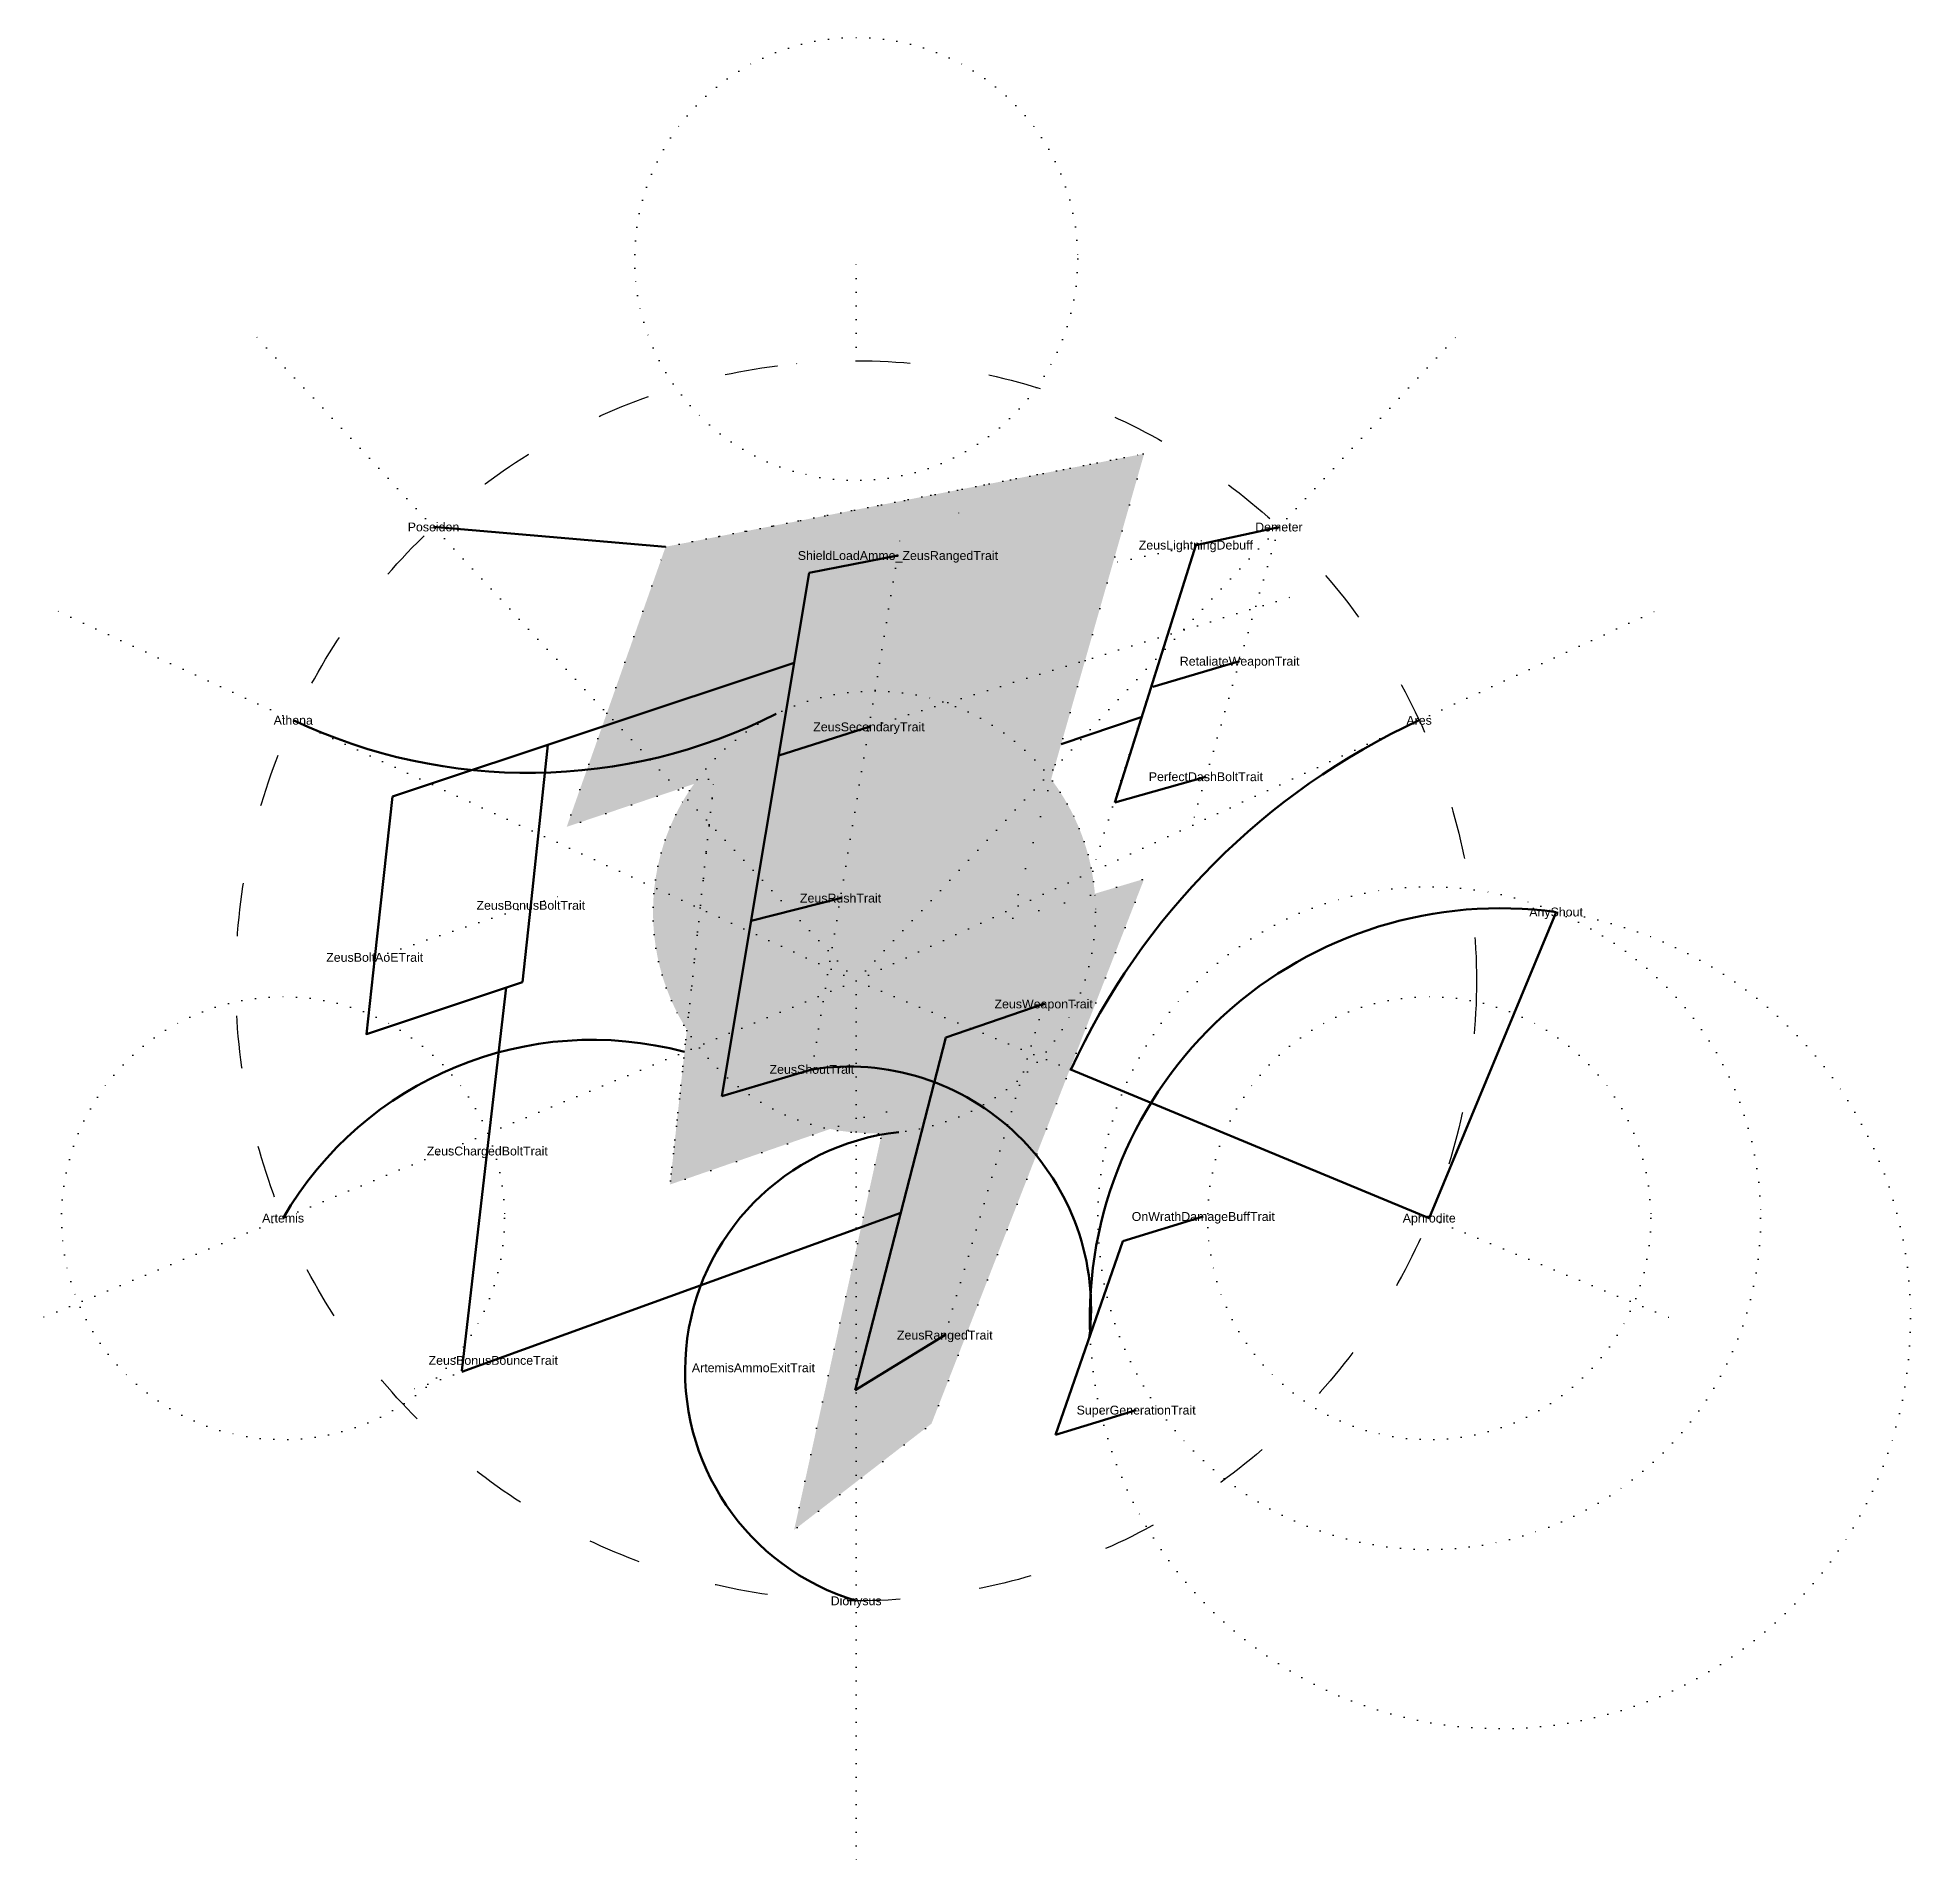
# Model space of a CAD drawing. Header units: millimetres. Extents: x -185 to 238, y -200 to 213.
import ezdxf
from ezdxf.enums import TextEntityAlignment as Align

# ---------------------------------------------------------------- set-up
doc = ezdxf.new("R2010")
doc.units = ezdxf.units.MM
doc.linetypes.add('ACAD_ISO03W100', pattern=[30, 12, -18])
doc.linetypes.add('ACAD_ISO07W100', pattern=[3, 0, -3])
for name, color, linetype, lineweight, true_color in [('Boons', 1, 'Continuous', 25, 0xff0000), ('C ... Basic', 2, 'Continuous', 50, 0xffff00), ('C ... Bolting', 4, 'Continuous', 50, 0x00ffff), ('C ... Bouncing', 5, 'Continuous', 50, 0x0000ff), ('C ... Call', 30, 'Continuous', 50, 0xff7f00), ('C ... Demeter', 136, 'Continuous', 50, 0x008080), ('C ... NotCast', 3, 'Continuous', 50, 0x00ff00), ('C ... Splitting', 56, 'Continuous', 50, 0x808000), ('C ... Static', 6, 'Continuous', 50, 0xff00ff)]:
    doc.layers.add(name, color=color, linetype=linetype, lineweight=lineweight, true_color=true_color)
for name, color, linetype, lineweight, true_color, plot in [('Duos', 30, 'Continuous', 25, 0xff7f00, False), ('Guidelines', 18, 'ACAD_ISO07W100', 25, 0x000000, False), ('LayoutRadius', 18, 'ACAD_ISO03W100', 25, 0x000000, False)]:
    doc.layers.add(name, color=color, linetype=linetype, lineweight=lineweight, true_color=true_color, plot=plot)
doc.styles.add('textstyle11', font='')
doc.styles.add('textstyle12', font='')
doc.styles.add('textstyle13', font='')
doc.styles.add('textstyle14', font='')
doc.styles.add('textstyle15', font='')
doc.styles.add('textstyle16', font='')
doc.styles.add('textstyle17', font='')
doc.styles.add('textstyle18', font='')
doc.styles.add('textstyle19', font='')
doc.styles.add('textstyle20', font='')
doc.styles.add('textstyle21', font='')
doc.styles.add('textstyle22', font='')
doc.styles.add('textstyle23', font='')
doc.styles.add('textstyle24', font='')
doc.styles.add('textstyle25', font='')
doc.styles.add('textstyle26', font='')
doc.styles.add('textstyle27', font='')
doc.styles.add('textstyle28', font='')
doc.styles.add('textstyle29', font='')
doc.styles.add('textstyle30', font='')
doc.styles.add('textstyle31', font='')
doc.styles.add('textstyle32', font='')
doc.styles.add('textstyle33', font='')
doc.styles.add('textstyle34', font='')
doc.styles.get('textstyle11').set_extended_font_data('Arial')
doc.styles.get('textstyle12').set_extended_font_data('Arial')
doc.styles.get('textstyle13').set_extended_font_data('Arial')
doc.styles.get('textstyle14').set_extended_font_data('Arial')
doc.styles.get('textstyle15').set_extended_font_data('Arial')
doc.styles.get('textstyle16').set_extended_font_data('Arial')
doc.styles.get('textstyle17').set_extended_font_data('Arial')
doc.styles.get('textstyle18').set_extended_font_data('Arial')
doc.styles.get('textstyle19').set_extended_font_data('Arial')
doc.styles.get('textstyle20').set_extended_font_data('Arial')
doc.styles.get('textstyle21').set_extended_font_data('Arial')
doc.styles.get('textstyle22').set_extended_font_data('Arial')
doc.styles.get('textstyle23').set_extended_font_data('Arial')
doc.styles.get('textstyle24').set_extended_font_data('Arial')
doc.styles.get('textstyle25').set_extended_font_data('Arial')
doc.styles.get('textstyle26').set_extended_font_data('Arial')
doc.styles.get('textstyle27').set_extended_font_data('Arial')
doc.styles.get('textstyle28').set_extended_font_data('Arial')
doc.styles.get('textstyle29').set_extended_font_data('Arial')
doc.styles.get('textstyle30').set_extended_font_data('Arial')
doc.styles.get('textstyle31').set_extended_font_data('Arial')
doc.styles.get('textstyle32').set_extended_font_data('Arial')
doc.styles.get('textstyle33').set_extended_font_data('Arial')
doc.styles.get('textstyle34').set_extended_font_data('Arial')

msp = doc.modelspace()

# ---------------------------------------------------------------- hatches: boundary and pattern name
at = {"layer": 'C ... Basic', "transparency": 33554687}
msp.add_hatch(color=256, dxfattribs=at).paths.add_polyline_path([(-43, 98), (65, 119), (35, 14), (65, 23), (17, -100), (-14, -124), (7, -29), (-42, -46), (-32, 46), (-65.33, 34.76)], flags=0)
at = {"layer": 'C ... NotCast', "transparency": 33554687}
h = msp.add_hatch(color=256, dxfattribs=at)
edge = h.paths.add_edge_path(flags=0)
edge.add_arc((4.1, 15.49), 49.95, 0, 360)

# ---------------------------------------------------------------- linework, layer by layer
at = {"layer": 'C ... Basic'}
for p, q in [((-43, 98), (-95.39, 102.47)), ((48.23, -19.98), (129.34, -53.58))]:
    msp.add_line(p, q, dxfattribs=at)
for centre, radius, start, end in [((194.54, -86.98), 160.66, 114.84, 155.39), ((-59.51, -94.04), 80.71, 75.0883, 149.9117)]:
    msp.add_arc(centre, radius, start, end, dxfattribs=at)
for p in [(9.33, 96), (2.95, 57.35), (-3.56, 18.66), (42.32, -5.23), (-10, -20), (20, -80)]:
    msp.add_point(p, dxfattribs=at)
at = {"layer": 'C ... Bolting'}
for p, q in [((9.43, 96.02), (-10.57, 92.15)), ((-30.28, -26.08), (-10.57, 92.15)), ((-104.65, 41.58), (-13.96, 71.81)), ((2.95, 57.35), (-17.45, 50.85)), ((-69.57, 53.28), (-73.43, 17.04)), ((-104.65, 41.58), (-108.66, 5.29)), ((-3.52, 18.67), (-23.67, 13.53)), ((-10, -20), (-30.28, -26.08))]:
    msp.add_line(p, q, dxfattribs=at)
at = {"layer": 'C ... Bouncing'}
for p, q in [((42.32, -5.23), (20.24, -12.77)), ((-0.24, -92.43), (20.24, -12.77)), ((10.06, -52.36), (-88.99, -88.28)), ((20, -80), (-0.24, -92.43))]:
    msp.add_line(p, q, dxfattribs=at)
at = {"layer": 'C ... Call'}
for p, q in [((129.34, -53.58), (157.97, 15.53)), ((60.18, -58.81), (78.34, -53.22)), ((60.19, -58.8), (45.02, -102.51)), ((45.02, -102.51), (63.19, -96.94))]:
    msp.add_line(p, q, dxfattribs=at)
for centre, radius, start, end in [((145.35, -76.23), 92.62, 82.1685, 182.3849), ((-1.69, -74.06), 54.7, 353.0773, 98.7366)]:
    msp.add_arc(centre, radius, start, end, dxfattribs=at)
at = {"layer": 'C ... Demeter'}
msp.add_line((95.41, 102.46), (76.67, 98.37), dxfattribs=at)
at = {"layer": 'C ... NotCast'}
for centre, radius, start, end in [((-74, 170.98), 124.05, 244.6881, 296.8027), ((15.64, -88.06), 54.24, 96.3584, 253.2393)]:
    msp.add_arc(centre, radius, start, end, dxfattribs=at)
for p in [(2.89, 57.33), (-3.56, 18.66), (42.32, -5.23), (-10, -20)]:
    msp.add_point(p, dxfattribs=at)
at = {"layer": 'C ... Splitting'}
for p, q in [((-75.31, -0.29), (-73.43, 17.04)), ((-108.66, 5.29), (-110.55, -12.04)), ((-110.55, -12.04), (-75.31, -0.29)), ((-83.26, -38.44), (-79.01, -1.53)), ((-83.26, -38.44), (-88.97, -88.07))]:
    msp.add_line(p, q, dxfattribs=at)
at = {"layer": 'C ... Static'}
for p, q in [((76.67, 98.37), (58.38, 40.29)), ((66.95, 66.36), (86.55, 72.16)), ((46.27, 53.44), (64.3, 59.49)), ((58.38, 40.29), (78.93, 46.08))]:
    msp.add_line(p, q, dxfattribs=at)
at = {"layer": 'Guidelines'}
for p, q in [((0, 140), (0, 163)), ((0, 0), (-136.27, 146.39)), ((0, 0), (136.3, 146.37)), ((-13.41, 139.3), (-13.61, 140.28)), ((-43, 98), (65, 119)), ((23.16, 105.58), (22.97, 106.57)), ((95.41, 102.46), (57.94, 94.28)), ((95.41, 102.46), (75.71, 35.05)), ((-10, -20), (10, 100)), ((76.67, 98.37), (53.21, 24.63)), ((2.95, 57.35), (98.47, 86.78)), ((0, 0), (-181.48, 84.05)), ((0, 0), (181.5, 84.02)), ((-41.91, -45.16), (-32, 46)), ((-110.55, -12.04), (-106.96, 21.01)), ((-108.66, 5.29), (-66.99, 19.18)), ((0, 0), (-184.78, -76.54)), ((0, 0), (0, -200)), ((0, 0), (184.78, -76.54)), ((20, -80), (42.32, -5.23)), ((8.22, -53.02), (-102, -93))]:
    msp.add_line(p, q, dxfattribs=at)
at = {"layer": 'Guidelines', "ltscale": 2, "flags": 128}
msp.add_lwpolyline([(-43, 98), (65, 119), (35, 14), (65, 23), (17, -100), (-14, -124), (7, -29), (-42, -46), (-32, 46), (-65.33, 34.76), (-43, 98)], dxfattribs=at)
at = {"layer": 'Guidelines'}
for centre, radius in [((0, 163), 50), ((4.1, 15.49), 49.95), ((129.34, -53.58), 74.8), ((145.35, -76.23), 92.62), ((-129.34, -53.58), 50), ((129.34, -53.58), 50)]:
    msp.add_circle(centre, radius, dxfattribs=at)
for p in [(9.43, 96.02), (2.95, 57.35), (2.95, 57.35), (-3.52, 18.67)]:
    msp.add_point(p, dxfattribs=at)
at = {"layer": 'LayoutRadius'}
msp.add_circle((0, 0), 140, dxfattribs=at)

# ---------------------------------------------------------------- texts
at = {"layer": 'Boons'}
for s, style, p in [('ZeusLightningDebuff', 'textstyle23', (76.67, 98.37)), ('ShieldLoadAmmo_ZeusRangedTrait', 'textstyle14', (9.43, 96.02)), ('RetaliateWeaponTrait', 'textstyle18', (86.55, 72.16)), ('ZeusSecondaryTrait', 'textstyle13', (2.89, 57.33)), ('PerfectDashBoltTrait', 'textstyle24', (78.93, 46.08)), ('ZeusBonusBoltTrait', 'textstyle22', (-73.43, 17.04)), ('ZeusRushTrait', 'textstyle12', (-3.52, 18.67)), ('AnyShout', 'textstyle26', (157.97, 15.53)), ('ZeusBoltAoETrait', 'textstyle21', (-108.66, 5.29)), ('ZeusWeaponTrait', 'textstyle17', (42.32, -5.23)), ('ZeusShoutTrait', 'textstyle11', (-10, -20)), ('ZeusChargedBoltTrait', 'textstyle20', (-83.26, -38.44)), ('OnWrathDamageBuffTrait', 'textstyle25', (78.34, -53.22)), ('ZeusRangedTrait', 'textstyle15', (20, -80)), ('ZeusBonusBounceTrait', 'textstyle19', (-81.91, -85.71)), ('ArtemisAmmoExitTrait', 'textstyle16', (-23.19, -87.38)), ('SuperGenerationTrait', 'textstyle27', (63.19, -96.94))]:
    msp.add_text(s, height=2, dxfattribs=dict(at, style=style)).set_placement(p, align=Align.MIDDLE_CENTER)
at = {"layer": 'Duos'}
for s, style, p in [('Poseidon', 'textstyle32', (-95.39, 102.47)), ('Demeter', 'textstyle31', (95.41, 102.46)), ('Athena', 'textstyle33', (-127.04, 58.83)), ('Ares', 'textstyle30', (127.05, 58.81)), ('Artemis', 'textstyle34', (-129.34, -53.58)), ('Aphrodite', 'textstyle29', (129.34, -53.58)), ('Dionysus', 'textstyle28', (0, -140))]:
    msp.add_text(s, height=2, dxfattribs=dict(at, style=style)).set_placement(p, align=Align.MIDDLE_CENTER)

doc.saveas('drawing.dxf')
